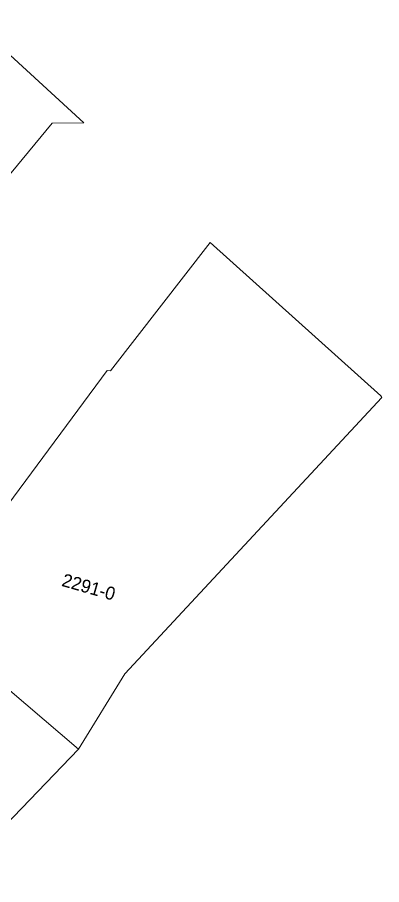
# Model space of a CAD drawing. Header units: metres. Extents: x 7512512.6 to 7512571.9, y 4692061.2 to 4692114.4.
# Drawn here: x 7512549.5 to 7512571.9, y 4692061.2 to 4692114.4 of the extents above; entities that cross this region are included whole.
import ezdxf

# ---------------------------------------------------------------- set-up
doc = ezdxf.new("R2010")
doc.units = ezdxf.units.M
doc.layers.add('Nr Parceles Baze', color=7, linetype='Continuous', lineweight=0)
doc.layers.add('parcela', color=7, linetype='Continuous', lineweight=0)
doc.styles.get("Standard").update_dxf_attribs({"font": 'GOTHIC.TTF'})

msp = doc.modelspace()

# ---------------------------------------------------------------- linework, layer by layer
at = {"layer": 'parcela', "flags": 128}
for points in [[(7512553.633, 4692107.904), (7512551.683, 4692107.874), (7512544.782, 4692099.565), (7512539.032, 4692092.976), (7512538.122, 4692091.836), (7512533.592, 4692086.406), (7512532.042, 4692084.956), (7512526.552, 4692078.387), (7512522.461, 4692073.657), (7512518.651, 4692068.967), (7512512.611, 4692074.168), (7512514.832, 4692076.897), (7512533.622, 4692098.916), (7512539.853, 4692106.215), (7512546.573, 4692114.364), (7512553.633, 4692107.904)], [(7512571.902, 4692091.054), (7512556.141, 4692074.106), (7512553.301, 4692069.496), (7512542.592, 4692078.606), (7512548.202, 4692084.976), (7512548.952, 4692084.476), (7512555.062, 4692092.705), (7512555.262, 4692092.685), (7512561.382, 4692100.564), (7512571.852, 4692091.164), (7512571.902, 4692091.054)], [(7512553.301, 4692069.496), (7512545.301, 4692061.187), (7512538.411, 4692068.017), (7512530.921, 4692074.717), (7512526.552, 4692078.387), (7512532.042, 4692084.956), (7512536.872, 4692081.146), (7512541.242, 4692077.086), (7512542.592, 4692078.606), (7512553.301, 4692069.496)]]:
    msp.add_lwpolyline(points, dxfattribs=at)

# ---------------------------------------------------------------- texts
at = {"layer": 'Nr Parceles Baze'}
msp.add_text('2291-0', height=0.8, rotation=344.039, dxfattribs=at).set_placement((7512552.218, 4692079.513))

doc.saveas('drawing.dxf')
